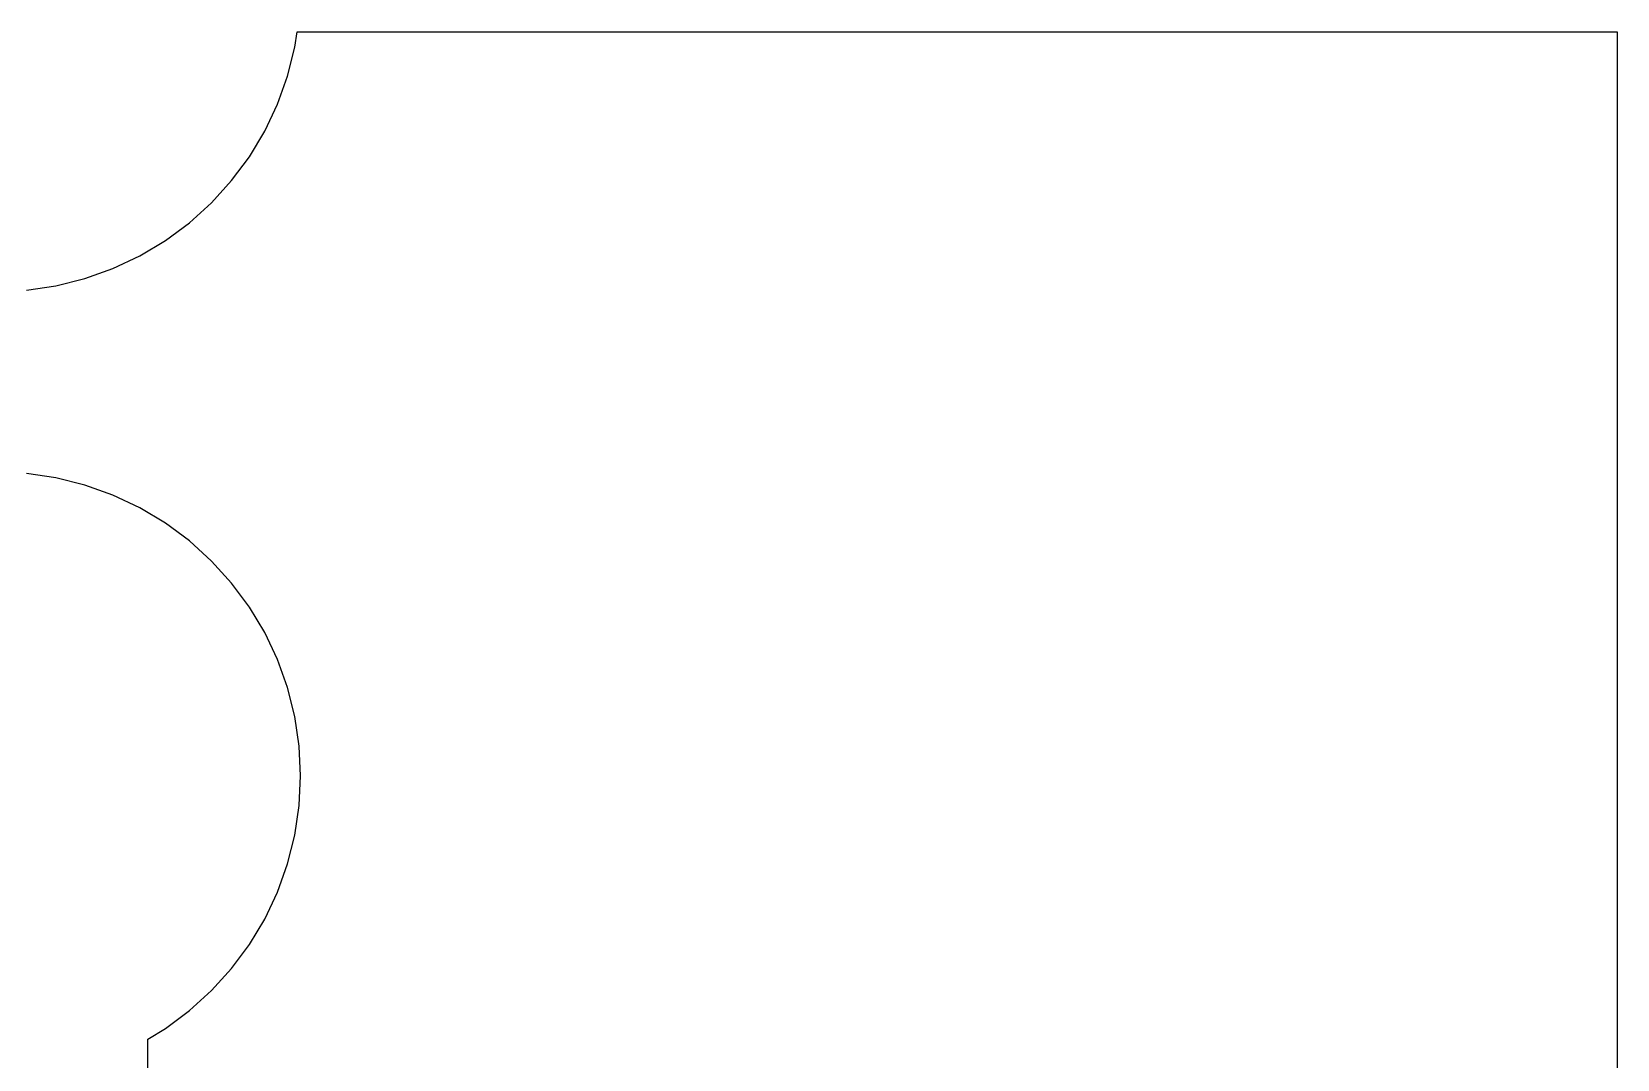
# Model space of a CAD drawing. Extents: x -10 to 91, y -24 to 82.
# Drawn here: x 7.9 to 26, y 41.26 to 53 of the extents above; entities that cross this region are included whole.
import ezdxf

# ---------------------------------------------------------------- set-up
doc = ezdxf.new("R2010")
doc.units = 0

msp = doc.modelspace()

# ---------------------------------------------------------------- linework, layer by layer
for p, q in [((10.9033, 52.823), (10.9296, 53)), ((10.9296, 53), (26, 53)), ((26, 53), (26, 38.9296)), ((10.8206, 52.4927), (10.9033, 52.823)), ((10.7059, 52.1721), (10.8206, 52.4927)), ((10.5603, 51.8643), (10.7059, 52.1721)), ((10.3852, 51.5722), (10.5603, 51.8643)), ((10.1823, 51.2987), (10.3852, 51.5722)), ((9.95366, 51.0463), (10.1823, 51.2987)), ((9.70134, 50.8177), (9.95366, 51.0463)), ((9.42783, 50.6148), (9.70134, 50.8177)), ((9.13574, 50.4397), (9.42783, 50.6148)), ((8.82791, 50.2941), (9.13574, 50.4397)), ((8.17696, 50.0967), (8.50728, 50.1794)), ((8.50728, 50.1794), (8.82791, 50.2941)), ((7.84012, 50.0467), (8.17696, 50.0967)), ((8.17696, 47.9033), (7.84012, 47.9533)), ((8.50728, 47.8206), (8.17696, 47.9033)), ((8.82791, 47.7059), (8.50728, 47.8206)), ((9.13574, 47.5603), (8.82791, 47.7059)), ((9.42783, 47.3852), (9.13574, 47.5603)), ((9.70134, 47.1823), (9.42783, 47.3852)), ((9.95366, 46.9537), (9.70134, 47.1823)), ((10.1823, 46.7013), (9.95366, 46.9537)), ((10.3852, 46.4278), (10.1823, 46.7013)), ((10.5603, 46.1357), (10.3852, 46.4278)), ((10.7059, 45.8279), (10.5603, 46.1357)), ((10.8206, 45.5073), (10.7059, 45.8279)), ((10.9033, 45.177), (10.8206, 45.5073)), ((10.9533, 44.8401), (10.9033, 45.177)), ((10.97, 44.5), (10.9533, 44.8401)), ((10.9533, 44.1599), (10.97, 44.5)), ((10.9033, 43.823), (10.9533, 44.1599)), ((10.8206, 43.4927), (10.9033, 43.823)), ((10.7059, 43.1721), (10.8206, 43.4927)), ((10.5603, 42.8642), (10.7059, 43.1721)), ((10.3852, 42.5722), (10.5603, 42.8642)), ((10.1823, 42.2986), (10.3852, 42.5722)), ((9.95366, 42.0463), (10.1823, 42.2986)), ((9.70134, 41.8176), (9.95366, 42.0463)), ((9.42783, 41.6148), (9.70134, 41.8176)), ((9.22499, 41.4932), (9.42783, 41.6148)), ((9.22499, 38.5068), (9.22499, 41.4932))]:
    msp.add_line(p, q)

doc.saveas('drawing.dxf')
